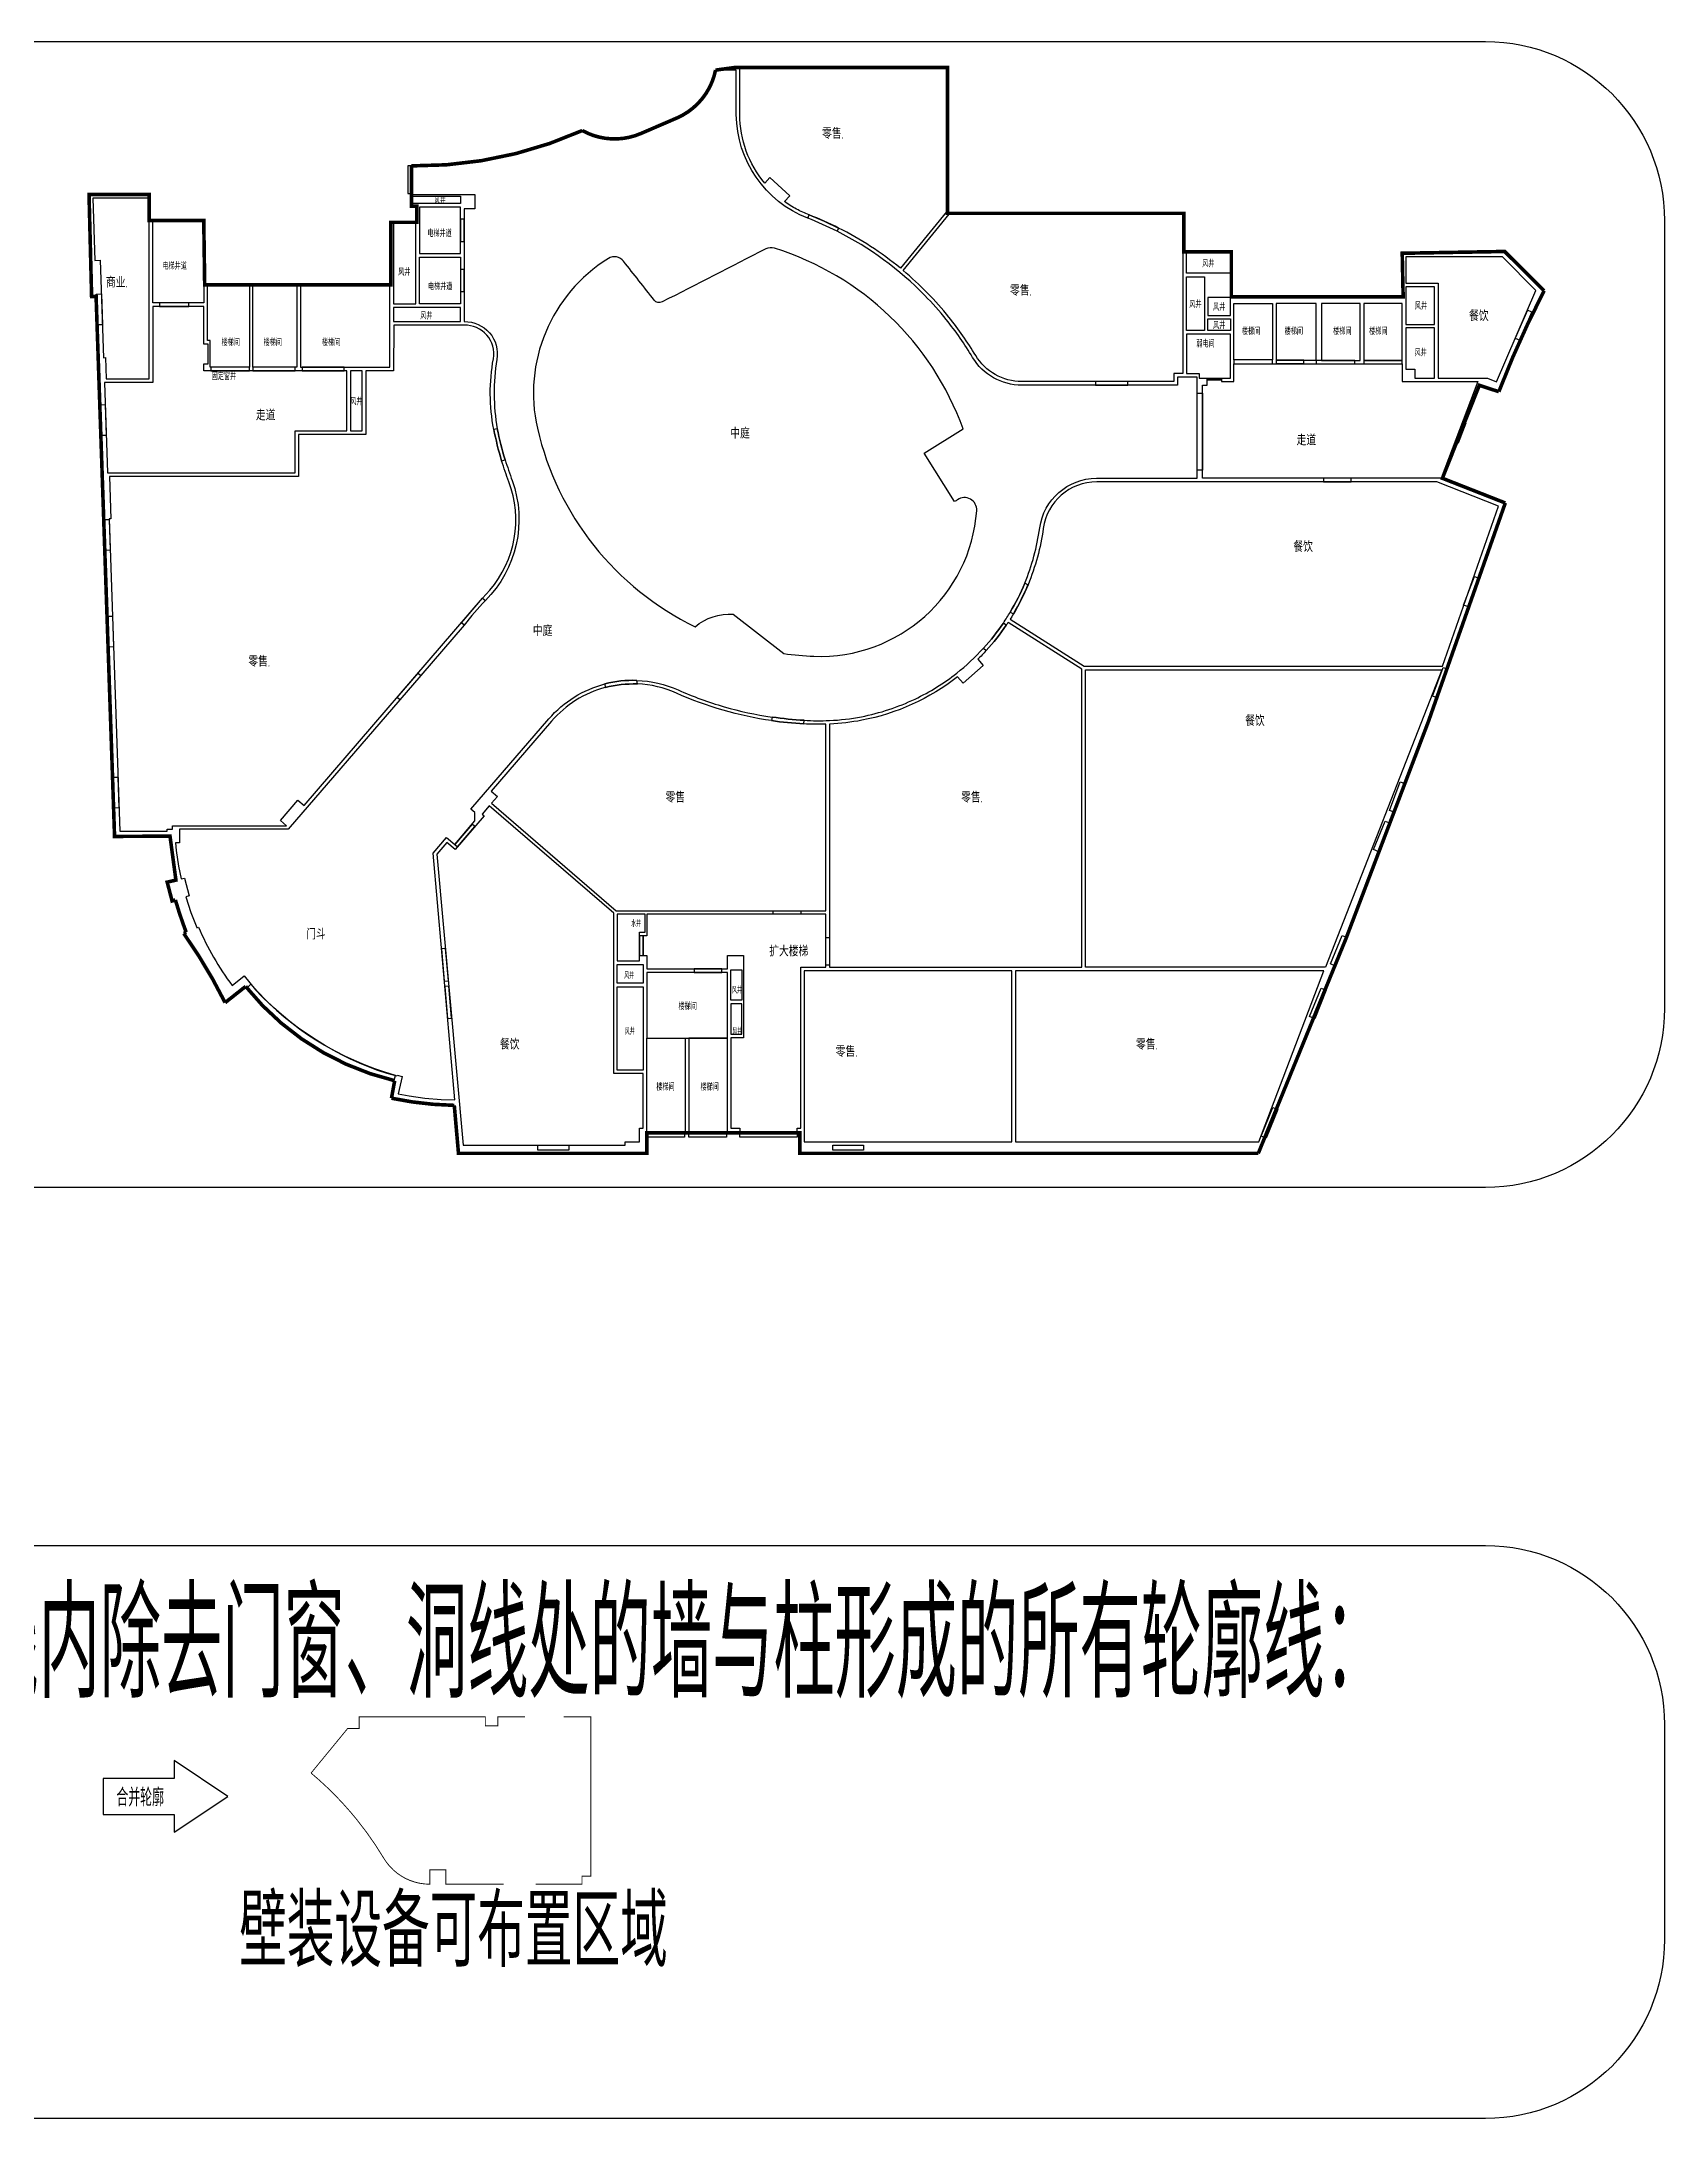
# Model space of a CAD drawing. Header units: millimetres. Extents: x -77018 to 517482, y 298785 to 1560285.
# Drawn here: x 164569 to 255232, y 1009285 to 1125285 of the extents above; entities that cross this region are included whole.
import ezdxf
from ezdxf.enums import TextEntityAlignment as Align

# ---------------------------------------------------------------- set-up
doc = ezdxf.new("R2010")
doc.units = ezdxf.units.MM
doc.header["$LTSCALE"] = 1000
doc.linetypes.add('DASH', pattern=[0.35, 0.25, -0.1])
doc.layers.add('AD-AREA-DIVD', color=1, linetype='Continuous', true_color=0xff0000)
doc.layers.add('AD-AREA-OUTL', color=31, linetype='Continuous', plot=False)
for name, color, linetype in [('AD-NAME-ROOM', 9, 'Continuous'), ('E-UNIV-DIAG', 2, 'Continuous'), ('E-UNIV-NOTE', 6, 'Continuous'), ('可布置区域（壁装）', 5, 'Continuous'), ('门窗框线', 114, 'Continuous')]:
    doc.layers.add(name, color=color, linetype=linetype)
doc.styles.add('TH-STYLE3', font='tssdeng.shx', dxfattribs={"width": 0.65, "bigfont": 'tssdchn.shx'})

msp = doc.modelspace()

# ---------------------------------------------------------------- linework, layer by layer
at = {"layer": 'AD-AREA-DIVD', "linetype": 'DASH', "ltscale": 2, "const_width": 200}
msp.add_lwpolyline([(248508.23, 1111366.31, 0.027793692), (245978.56, 1105727.5), (244890.86, 1106085.66), (242826.08, 1100892.55), (246340.29, 1099512.58, -0.018497551), (232541.62, 1063189.36), (206933.4, 1063189.37), (206933.4, 1064339.37), (198383.4, 1064339.37), (198383.4, 1063189.37), (187861.17, 1063189.37), (187627.16, 1065868.56, -0.047494855), (184117.54, 1066267.34), (184297.06, 1067245.35, -0.166932705), (175972.17, 1072511.67), (174824.78, 1071604.44, 0.038836248), (172510.38, 1075473.33), (172650.93, 1075533.04, -0.01876645), (172046.81, 1077337.87), (171863.5, 1077283.31), (171588.67, 1078334.37), (172076.04, 1078449.35), (171746.37, 1080903.36), (168648.42, 1080889.37), (167616.81, 1111052.96), (167366.95, 1111044.41), (167222.21, 1116739.36), (170581.72, 1116739.37), (170581.72, 1115289.37), (173631.72, 1115289.37), (173683.4, 1111699.37), (184083.4, 1111699.37), (184083.4, 1115189.37), (185533.4, 1115189.37), (185533.4, 1116089.37), (185231.72, 1116089.37), (185231.72, 1118339.37, 0.108474649), (194778.08, 1120312.26, 0.232535743), (198052.21, 1120148.46), (200052.21, 1121010.51, 0.246120268), (202223.74, 1123689.37), (203333.4, 1123839.37), (215183.4, 1123839.37), (215183.4, 1115689.37), (228383.4, 1115689.37), (228383.4, 1113539.37), (231033.4, 1113539.37), (231033.4, 1111029.37), (240633.4, 1111029.37), (240581.72, 1113459.37), (246303.17, 1113559.37)], format="xyb", close=True, dxfattribs=at)
at = {"layer": 'AD-AREA-OUTL'}
for points in [[(172281.57, 1081289.37), (172281.59, 1080539.42), (172044.79, 1080539.42), (172090.58, 1080102.36), (172222.32, 1079220.59), (172367.96, 1078519.07), (172561.75, 1078565.06), (172821.99, 1077568.41), (172629.9, 1077512.41), (172911.58, 1076639.19), (173242.8, 1075795.31), (173246.71, 1075786.11), (173338.75, 1075825.21, 0.060061963), (175221.14, 1072562.2), (175885.2, 1073093.74), (176519.13, 1072327.64, 0.126743345), (183856.64, 1067659.07), (184417.25, 1067516.41), (184422.75, 1067515.14), (184430.98, 1067550.59), (184723.21, 1067482.72), (184499.63, 1066520.09), (185103.8, 1066397.69), (185986.16, 1066269.97), (186895.08, 1066191.51), (187652.04, 1066167.93), (186439.96, 1079955.54), (187197.11, 1080832.94), (187651.36, 1080440.95), (188781.72, 1081750.83), (188781.72, 1082221.25), (188560.15, 1082412.45), (192913.94, 1087457.73, -0.152021144), (196041.71, 1089406.08, -0.072967074), (197830.89, 1089603.13, -0.095966598), (200128.47, 1089071.64, 0.034470114), (202700.59, 1088133.43, 0.033817269), (205376.39, 1087554.03, 0.022939562), (207167.44, 1087374.76, 0.026827212), (208581.06, 1087362.01, 0.036888367), (210368.46, 1087574.58, 0.063254514), (213369.11, 1088563.82, 0.055680586), (215694.18, 1090008.73, 0.040683964), (217186.64, 1091395.23, 0.036628578), (218301.08, 1092808.74, 0.014108749), (218686.99, 1093415.89, 0.03662859), (219493.76, 1095024.96, 0.063674577), (220330.6, 1098116.44, -0.373636224), (223501.98, 1100889.37), (229131.72, 1100889.37), (229131.72, 1106539.37), (228031.72, 1106539.37), (228031.72, 1106089.37), (219328.7, 1106089.37, -0.263529203), (216583.51, 1107644.22, 0.034531757), (215109.22, 1109757.45, 0.024331231), (213913.1, 1111102.55, 0.081947128), (209016.52, 1114686.07, 0.024331231), (207372.66, 1115419.37, -0.307417986), (203381.72, 1121211.09), (203381.72, 1123689.37), (202223.74, 1123689.37, -0.246120268), (200052.21, 1121010.51), (198052.21, 1120148.46, -0.232535743), (194778.08, 1120312.26, -0.108464558), (185231.72, 1118339.37), (185231.72, 1116739.37), (188781.72, 1116739.37), (188781.72, 1115939.37), (188181.72, 1115939.37), (188181.72, 1109639.37, -0.471872406), (190009.16, 1107532.35, 0.086633803), (190030.48, 1103659.96, 0.033564408), (190465.03, 1101925.22, 0.008192837), (190862.05, 1100762.09, -0.290445672), (189362.49, 1094056.72, 0.036712269), (188186.51, 1092693.98), (185757.13, 1089878.76), (184581.15, 1088516.01), (178344.96, 1081289.37)], [(215131.72, 1115776.15), (212546.98, 1112623.56, 0.054873363), (209098.09, 1114868.93, 0.02394224), (207454.24, 1115602.23, -0.026927145), (206744.69, 1115923.84, -0.03976702), (206069.78, 1116345.94), (206366.18, 1116668.65), (205261.44, 1117683.32), (204972.84, 1117369.09, -0.175482196), (203581.72, 1121210.73), (203581.72, 1123789.37), (215131.72, 1123789.37)], [(215279, 1115639.37), (228331.72, 1115639.37), (228331.72, 1106739.37), (227831.72, 1106739.37), (227831.72, 1106289.37), (219328.52, 1106289.37, -0.263559575), (216755.61, 1107747.35, 0.034911741), (215258.85, 1109890.5, 0.023703058), (214062.73, 1111235.61, 0.024950908), (212699.2, 1112497.41)], [(203213.84, 1093298.87), (206031.98, 1091097.09, 0.02233398), (207718.49, 1090953.79, 0.405015708), (216810.41, 1099082.76, 0.630813976), (215739.63, 1099691.41, -0.025087001), (215572.65, 1099587.07), (213876.91, 1102300.82), (216049.24, 1103658.25, 0.234123038), (205516.61, 1113739.76, 0.196520459), (205026.47, 1113698.22, -0.000160731), (199234.81, 1110739.39, -0.358308477), (198800.42, 1110834.76, -0.000187057), (197087.88, 1113013.39, 0.381789356), (196235.19, 1113164.65, 0.320902462), (192271.82, 1103682.24, 0.227112064), (201086.01, 1092597.6, -0.193706044)], [(188181.72, 1109439.37), (184257.02, 1109439.37), (184231.72, 1106889.37), (182681.72, 1106889.37), (182681.72, 1103339.37), (178931.72, 1103339.37), (178931.72, 1100989.37), (168361.22, 1100989.37), (168441.71, 1098635.87), (168342.26, 1098632.47), (168938.34, 1081189.37), (171595.32, 1081189.42), (171595.32, 1081289.39), (171881.72, 1081289.39), (171881.72, 1081489.37), (178253.38, 1081489.37), (177912.69, 1081783.36), (178892.67, 1082918.99), (179233.36, 1082624.99), (189211.07, 1094187.39), (189607.91, 1094647.26, 0.275125234), (190676.63, 1100691.88, -0.015821003), (190273.72, 1101866.9, -0.026668966), (189833.79, 1103623.76, -0.093537814), (189812.08, 1107566.38, 0.472698839)], [(218673.81, 1093013.91), (222810.77, 1090389.37), (242825.75, 1090389.37), (245963.78, 1099338.12), (242509.88, 1100689.37), (223521.97, 1100689.37, 0.375528552), (220528.06, 1098089.09, -0.063674577), (219677.97, 1094948.64, -0.03662859), (218858.08, 1093313.41, -0.014094469)], [(189691.55, 1083417.41), (190032.23, 1083123.42), (189707.29, 1082746.86), (196668.9, 1076739.37), (208381.72, 1076739.37), (208381.72, 1087154.38, -0.021143232), (207147.5, 1087175.55, -0.020165528), (205356.45, 1087354.82, -0.070822888), (200047.64, 1088890, 0.097129433), (197853.02, 1089402.13, 0.072777057), (196063.84, 1089205.08, 0.15346618), (193065.36, 1087327.06)]]:
    msp.add_lwpolyline(points, format="xyb", close=True, dxfattribs=at)
for points in [[(170581.72, 1106439.37), (170581.72, 1116539.37), (167429.17, 1116539.37), (167548.1, 1113062.03), (167847.92, 1113072.29), (168034.15, 1107627.19), (168134.09, 1107630.61), (168174.83, 1106439.37)], [(185231.72, 1116639.37), (187981.18, 1116639.37), (187981.18, 1116239.37), (185231.72, 1116239.37)], [(185681.72, 1113439.37), (187981.72, 1113439.37), (187981.72, 1116039.37), (185681.72, 1116039.37)], [(173631.72, 1110689.37), (170781.72, 1110689.37), (170781.72, 1115289.37), (173631.72, 1115289.37)], [(185481.72, 1115139.37), (184231.72, 1115139.37), (184231.72, 1110639.37), (185481.72, 1110639.37)], [(185681.72, 1113239.37), (187981.72, 1113239.37), (187981.72, 1110639.37), (185681.72, 1110639.37)], [(228531.72, 1113489.37), (230981.72, 1113489.37), (230981.72, 1112339.37), (228531.72, 1112339.37)], [(240781.72, 1113259.37), (240781.72, 1111789.37), (242581.72, 1111789.37), (242581.72, 1106489.37), (245339.44, 1106489.37), (245853.78, 1106279.9), (248050.38, 1111387.9), (246178.9, 1113259.37)], [(173831.72, 1111679.37), (176181.72, 1111679.37), (176181.72, 1107089.37), (173981.72, 1107089.37), (173981.72, 1108589.37), (173831.72, 1108589.37)], [(176381.72, 1111679.37), (178831.72, 1111679.37), (178831.72, 1107089.37), (176381.72, 1107089.37)], [(184031.72, 1111679.37), (179031.72, 1111679.37), (179031.72, 1107089.37), (184031.72, 1107089.37)], [(229531.72, 1109139.37), (228531.72, 1109139.37), (228531.72, 1112139.37), (229531.72, 1112139.37)], [(242381.73, 1111589.37), (240781.72, 1111589.37), (240781.72, 1109489.37), (242381.73, 1109489.37)], [(181631.72, 1106889.37), (173631.72, 1106889.37), (173631.72, 1107289.37), (173881.72, 1107289.37), (173881.72, 1108389.37), (173631.72, 1108389.37), (173631.72, 1110489.37), (170781.72, 1110489.37), (170781.72, 1106239.37), (168081.61, 1106239.37), (168254.32, 1101189.37), (178731.72, 1101189.37), (178731.72, 1103539.37), (181631.72, 1103539.37)], [(187981.72, 1110439.37), (184231.72, 1110439.37), (184231.72, 1109639.37), (187981.72, 1109639.37)], [(230981.72, 1110989.37), (229731.72, 1110989.37), (229731.72, 1109989.37), (230981.72, 1109989.37)], [(231181.72, 1110659.37), (233331.72, 1110659.37), (233331.72, 1107499.37), (231181.72, 1107499.37)], [(233531.72, 1107489.37), (235781.72, 1107489.37), (235781.72, 1110659.37), (233531.72, 1110659.37)], [(236081.72, 1107479.37), (238231.72, 1107479.37), (238231.72, 1110649.37), (236081.72, 1110649.37)], [(238431.72, 1107479.37), (240581.72, 1107479.37), (240581.72, 1110649.37), (238431.72, 1110649.37)], [(229731.72, 1109789.37), (230981.72, 1109789.37), (230981.72, 1109139.37), (229731.72, 1109139.37)], [(242381.72, 1106489.37), (242381.49, 1109288.94), (240781.72, 1109289.37), (240781.72, 1106989.38), (241281.73, 1106989.37), (241281.73, 1106489.37)], [(228531.72, 1108939.37), (228531.72, 1106739.37), (229231.72, 1106739.37), (229231.72, 1106489.37), (230981.72, 1106489.37), (230981.72, 1108939.37)], [(182481.72, 1106889.37), (181831.72, 1106889.37), (181831.72, 1103539.37), (182481.72, 1103539.37)], [(242749.22, 1100889.37), (229431.72, 1100889.37), (229431.72, 1106089.37), (229681.72, 1106089.37), (229681.72, 1106389.37), (230481.72, 1106389.37), (230481.71, 1106289.37), (231181.71, 1106289.37), (231181.72, 1107289.37), (240581.72, 1107289.37), (240581.72, 1106289.37), (244810.37, 1106289.37)], [(222881.72, 1090189.37), (242798.88, 1090189.37), (236286.73, 1073589.37), (222881.72, 1073589.37)], [(188124.62, 1063639.37), (197181.72, 1063639.37), (197181.72, 1063839.37), (197981.72, 1063839.37), (197981.72, 1064589.37), (198181.72, 1064589.37), (198181.72, 1067639.37), (196531.72, 1067639.37), (196531.72, 1076593.58), (189576.62, 1082595.45), (189182.92, 1082139.21), (189296.48, 1082041.21), (187672.11, 1080158.87), (187217.87, 1080550.86), (186646.6, 1079888.86)], [(196731.72, 1073939.37), (197981.72, 1073939.37), (197981.72, 1075539.37), (198281.72, 1075539.37), (198281.72, 1076539.37), (196731.72, 1076539.37)], [(208381.72, 1073589.37), (208381.72, 1076539.37), (198381.72, 1076539.37), (198381.72, 1075339.37), (198181.72, 1075339.37), (198181.73, 1074239.38), (198381.69, 1074239.38), (198381.72, 1073489.37), (202881.71, 1073489.37), (202881.72, 1074239.37), (203781.72, 1074239.37), (203781.72, 1069639.37), (203081.72, 1069639.37), (203081.72, 1064589.37), (203581.74, 1064589.37), (203581.74, 1064389.37), (206781.75, 1064389.28), (206781.75, 1064589.37), (206981.72, 1064589.37), (206981.72, 1073589.37)], [(196731.72, 1073739.37), (198181.72, 1073739.37), (198181.72, 1072689.37), (196731.72, 1072689.37)], [(198381.72, 1069619.37), (202881.72, 1069619.37), (202881.72, 1073289.37), (198381.72, 1073289.37)], [(203681.72, 1071739.37), (203081.72, 1071739.37), (203081.72, 1073439.38), (203681.72, 1073439.38)], [(218781.72, 1073389.37), (207181.72, 1073389.37), (207181.72, 1063839.37), (218781.72, 1063839.37)], [(236207.56, 1073389.37), (218981.72, 1073389.37), (218981.72, 1063839.37), (232576.4, 1063839.37)], [(196731.72, 1072489.37), (198181.72, 1072489.37), (198181.72, 1067839.37), (196731.72, 1067839.37)], [(203681.72, 1071539.37), (203081.72, 1071539.37), (203081.72, 1069839.37), (203681.72, 1069839.37)], [(198381.72, 1069619.37), (200531.72, 1069619.37), (200531.72, 1064389.37), (198381.72, 1064389.37)], [(200731.2, 1064389.37), (202881.72, 1064389.37), (202881.72, 1069619.37), (200731.2, 1069619.37)]]:
    msp.add_lwpolyline(points, close=True, dxfattribs=at)
msp.add_lwpolyline([(208581.72, 1087161.84), (208581.72, 1073589.37), (222681.72, 1073589.37), (222681.72, 1090234.39), (218565.95, 1092845.48, -0.003830145), (218458.54, 1092684.6, -0.03568477), (217344.1, 1091271.08, -0.013480636), (216872.21, 1090780.45), (217175.13, 1090433.99), (216045.89, 1089446.66), (215742.98, 1089793.11, -0.11787199), (210392.14, 1087375.47, -0.035684688), (208604.74, 1087162.9, -0.000456264), (208581.72, 1087161.84, 1.218045454)], format="xyb", dxfattribs=at)
at = {"layer": 'E-UNIV-DIAG', "color": 3}
msp.add_lwpolyline([(245232.03, 1061284.76), (65232.03, 1061284.76, -0.414213562), (55232.03, 1071284.76), (55232.03, 1115284.76, -0.414213562), (65232.03, 1125284.76), (245232.03, 1125284.76, -0.414213562), (255232.03, 1115284.76), (255232.03, 1071284.76, -0.414213562)], format="xyb", close=True, dxfattribs=at)
at = {"layer": 'E-UNIV-DIAG'}
msp.add_lwpolyline([(245232.03, 1009284.76), (65232.03, 1009284.76, -0.414213562), (55232.03, 1019284.76), (55232.03, 1031284.76, -0.414213562), (65232.03, 1041284.76), (245232.03, 1041284.76, -0.414213562), (255232.03, 1031284.76), (255232.03, 1019284.76, -0.414213562)], format="xyb", close=True, dxfattribs=at)
at = {"layer": 'E-UNIV-NOTE'}
msp.add_lwpolyline([(174971.78, 1027268.34), (171971.78, 1029268.34), (171971.78, 1028268.34), (168003.14, 1028268.34), (168003.14, 1026268.34), (171971.78, 1026268.34), (171971.78, 1025268.34), (174971.78, 1027268.34)], dxfattribs=at)
at = {"layer": '可布置区域（壁装）', "const_width": 50}
msp.add_lwpolyline([(190379.29, 1022368.34), (187159.42, 1022368.34), (187159.42, 1023168.34), (186259.42, 1023168.34), (186259.42, 1022368.34), (186256.22, 1022368.34, -0.263559575), (183683.31, 1023826.32, 0.034911741), (182186.55, 1025969.47, 0.023703058), (180990.43, 1027314.58, 0.024950908), (179626.9, 1028576.38), (181673, 1031068.34), (182309.43, 1031068.34), (182309.43, 1031718.34), (189359.42, 1031718.34), (189359.42, 1031218.35), (190059.42, 1031218.35), (190059.42, 1031718.34), (191584.42, 1031718.34)], format="xyb", dxfattribs=at)
msp.add_lwpolyline([(193734.42, 1031718.34), (195259.42, 1031718.34), (195259.42, 1022818.34), (194759.42, 1022818.34), (194759.42, 1022368.34), (192179.29, 1022368.34)], dxfattribs=at)
at = {"layer": '门窗框线'}
for points in [[(185231.72, 1118339.37), (185031.72, 1118339.37), (185031.72, 1116789.37), (185231.72, 1116789.37)], [(188181.72, 1112559.37), (187981.72, 1112559.37), (187981.72, 1111319.37), (188181.72, 1111319.37)], [(172801.72, 1110689.37), (171161.72, 1110689.37), (171161.72, 1110489.37), (172801.72, 1110489.37)], [(246894.34, 1108709.37), (247144.7, 1108602.07), (247830.96, 1110178.48), (247581.84, 1110288.62)], [(176181.72, 1107089.37), (174031.72, 1107089.37), (174031.72, 1106889.37), (176181.72, 1106889.37)], [(181481.72, 1107089.37), (179131.72, 1107089.37), (179131.72, 1106889.37), (181481.72, 1106889.37)], [(233331.72, 1107499.37), (231181.72, 1107499.37), (231181.72, 1107289.37), (233331.72, 1107289.37)], [(235081.72, 1107489.37), (233531.72, 1107489.37), (233531.72, 1107299.37), (235081.72, 1107299.37)], [(237931.72, 1107479.37), (235781.72, 1107479.37), (235781.72, 1107289.37), (237931.72, 1107289.37)], [(240581.72, 1107479.37), (238431.72, 1107479.37), (238431.72, 1107289.37), (240581.72, 1107289.37)], [(225251.6, 1106289.37), (223451.6, 1106289.37), (223451.6, 1106089.37), (225251.6, 1106089.37)], [(229131.72, 1105639.37), (229431.72, 1105639.37), (229431.72, 1101339.37), (229131.72, 1101339.37)], [(229681.72, 1106489.37), (230481.71, 1106489.37), (230481.71, 1106389.37), (229681.72, 1106389.37)], [(243717.36, 1102871.88), (244146.06, 1103992.69), (243959.25, 1104064.14), (243530.56, 1102943.33)], [(237731.72, 1100889.37), (236181.72, 1100889.37), (236181.72, 1100689.37), (237731.72, 1100689.37)], [(244870.34, 1095315.92), (244283.68, 1093708.22), (244012.64, 1093809.72), (244612.62, 1095411.88)], [(243124.15, 1090230.52), (242537.49, 1088622.81), (242266.45, 1088724.31), (242866.44, 1090326.47)], [(240723.76, 1083843.05), (240137.1, 1082235.35), (239866.06, 1082336.85), (240466.04, 1083939)], [(239917.45, 1081631.66), (239274.51, 1080036.04), (238985.17, 1080155.34), (239637.12, 1081746.75)], [(205431.72, 1076739.37), (206981.72, 1076739.37), (206981.72, 1076539.37), (205431.72, 1076539.37)], [(198181.72, 1075339.37), (197981.72, 1075339.37), (197981.72, 1074239.37), (198181.72, 1074239.37)], [(187132.13, 1074621.01), (186910.64, 1074601.54), (187068.27, 1072808.45), (187295.12, 1072829.09)], [(208381.72, 1075239.37), (208581.72, 1075239.37), (208581.72, 1073689.37), (208381.72, 1073689.37)], [(202581.72, 1073489.37), (201031.72, 1073489.37), (201031.72, 1073289.37), (202581.72, 1073289.37)], [(187316.03, 1072529.08), (187094.54, 1072509.61), (187252.17, 1070716.52), (187479.02, 1070737.16)], [(198431.72, 1064389.37), (200481.2, 1064389.37), (200481.2, 1064089.37), (198431.72, 1064089.37)], [(200731.2, 1064389.37), (202831.2, 1064389.37), (202831.2, 1064089.37), (200731.2, 1064089.37)], [(203581.74, 1064389.37), (206781.74, 1064389.34), (206781.74, 1064089.34), (203581.74, 1064089.37)], [(208771.43, 1063639.37), (210491.42, 1063639.37), (210491.42, 1063364.98), (208771.43, 1063364.98)]]:
    msp.add_lwpolyline(points, close=True, dxfattribs=at)
at = {"layer": '门窗框线', "elevation": 0}
for points in [[(188181.72, 1115359.37), (187981.72, 1115359.37), (187981.72, 1114119.37), (188181.72, 1114119.37)], [(178731.72, 1107089.35), (176381.72, 1107089.35), (176381.72, 1106889.37), (178731.72, 1106889.37)], [(237506.12, 1075245.3), (236863.17, 1073649.68), (236573.83, 1073768.98), (237225.79, 1075360.39)], [(236339.88, 1072300.85), (235696.94, 1070705.22), (235407.6, 1070824.52), (236059.55, 1072415.93)], [(233630.45, 1065630.86), (232987.5, 1064035.24), (232698.16, 1064154.54), (233350.11, 1065745.95)], [(192299.07, 1063639.87), (194019.07, 1063639.87), (194019.07, 1063364.82), (192299.07, 1063364.82)]]:
    msp.add_lwpolyline(points, close=True, dxfattribs=at)
at = {"layer": '门窗框线'}
for points in [[(209098.09, 1114868.93), (209016.52, 1114686.07, 0.024331233), (207372.66, 1115419.37), (207454.24, 1115602.23), (208294.37, 1115253.78)], [(190030.48, 1103659.96), (189833.79, 1103623.76, 0.026668967), (190273.72, 1101866.9), (190465.03, 1101925.22, -0.033564407)], [(189211.07, 1094187.39), (189362.49, 1094056.72, 0.036712262), (188186.51, 1092693.98), (188035.09, 1092824.64)], [(218686.99, 1093415.89), (218866.24, 1093326.02, 0.035393985), (219673.01, 1094935.09), (219493.76, 1095024.96, -0.036627441)], [(217186.64, 1091395.23), (217344.1, 1091271.08, 0.035684762), (218458.54, 1092684.6), (218301.08, 1092808.74, -0.036628976)], [(205376.39, 1087554.03), (205356.45, 1087354.82, 0.020165526), (207147.5, 1087175.55), (207167.44, 1087374.76, -0.022939564)]]:
    msp.add_lwpolyline(points, format="xyb", close=True, dxfattribs=at)
at = {"layer": '门窗框线', "elevation": 0}
for points in [[(167912.48, 1111185.11), (167971.75, 1109466.14), (167671.45, 1109455.87), (167613.13, 1111174.88), (167912.48, 1111185.11)], [(168123.24, 1105008.34), (168182.5, 1103289.36), (167882.2, 1103279.09), (167823.89, 1104998.1), (168123.24, 1105008.33)], [(168342.67, 1098592.46), (168401.93, 1096873.48), (168101.63, 1096863.21), (168043.32, 1098582.22), (168342.67, 1098592.46)], [(168527.24, 1093195.62), (168586.51, 1091476.64), (168286.21, 1091466.37), (168227.89, 1093185.38), (168527.24, 1093195.61)]]:
    msp.add_lwpolyline(points, dxfattribs=at)
at = {"layer": '门窗框线'}
for points in [[(185605.71, 1090009.42), (185757.13, 1089878.76), (184581.15, 1088516.01), (184429.74, 1088646.68), (185605.71, 1090009.42)], [(168835.34, 1084200.89), (168894.61, 1082481.91), (168594.31, 1082471.64), (168535.99, 1084190.65), (168835.34, 1084200.89)], [(187651.36, 1080440.95), (187802.78, 1080310.28), (188782.76, 1081445.91), (188631.34, 1081576.57), (187651.36, 1080440.95)]]:
    msp.add_lwpolyline(points, dxfattribs=at)
msp.add_lwpolyline([(196041.71, 1089406.08), (196063.84, 1089205.08, -0.072777135), (197853.03, 1089402.13), (197830.89, 1089603.13, 0.072967067), (196041.71, 1089406.08)], format="xyb", dxfattribs=at)
at = {"layer": '门窗框线', "elevation": 0}
msp.add_lwpolyline([(176253.35, 1072644.09), (176010.99, 1072401.73, 0.163063006), (184274.01, 1067276.56), (184338.14, 1067543.97, -0.145177687)], format="xyb", close=True, dxfattribs=at)

# ---------------------------------------------------------------- texts
at = {"layer": 'AD-NAME-ROOM', "style": 'TH-STYLE3', "width": 0.7}
for s, p in [('零售.', (208173.24, 1119854.19)), ('商业.', (168164.35, 1111544.83)), ('零售.', (218675.16, 1111091.88)), ('餐饮', (244316.84, 1109675.58)), ('走道', (176544.34, 1104122.64)), ('走道', (234681.44, 1102728.59)), ('餐饮', (234501.1, 1096777.33)), ('零售.', (176121.18, 1090371.25)), ('餐饮', (231807.64, 1087059.45)), ('零售', (199425.31, 1082780.99)), ('零售.', (215940.35, 1082780.99)), ('门斗', (179351.52, 1075133.98)), ('扩大楼梯', (205219.59, 1074187.5)), ('餐饮', (190174.81, 1068982.43)), ('零售.', (225713.26, 1068982.43)), ('零售.', (208933.61, 1068582.7))]:
    msp.add_text(s, height=600, rotation=0.0030599, dxfattribs=at).set_placement(p)
at = {"layer": 'AD-NAME-ROOM', "linetype": 'ByBlock', "style": 'TH-STYLE3'}
for s, height, rotation, width, p in [('风井', 350, 0.0030599, 0.7, (186829.21, 1116441.1)), ('电梯井道', 375, 0.0030599, 0.7, (186803.09, 1114607.4)), ('电梯井道', 375, 0.0030599, 0.7, (172005.28, 1112786.25)), ('风井', 375, 0.0030599, 0.7, (184830.5, 1112441.65)), ('风井', 375, 0.0030599, 0.7, (229754.03, 1112912.22)), ('电梯井道', 375, 0.0030599, 0.7, (186836.84, 1111639.6)), ('风井', 375, 0.0030599, 0.7, (186067.4, 1109999.71)), ('风井', 375, 0.0030599, 0.7, (229029.03, 1110637.22)), ('风井', 375, 0.0030599, 0.7, (230354.03, 1110487.22)), ('风井', 375, 0.0030599, 0.7, (241628.89, 1110550.24)), ('风井', 375, 0.0030599, 0.7, (230354.03, 1109462.22)), ('楼梯间', 375, 0.0030599, 0.7, (232133.98, 1109139.06)), ('楼梯间', 375, 0.0030599, 0.7, (234528.99, 1109139.06)), ('楼梯间', 375, 0.0030599, 0.7, (237231.53, 1109139.06)), ('楼梯间', 375, 0.0030599, 0.7, (239244.45, 1109139.06)), ('楼梯间', 375, 0.0030599, 0.7, (175138.3, 1108519.9)), ('楼梯间', 375, 0.0030599, 0.7, (177487.64, 1108519.9)), ('楼梯间', 375, 0.0030599, 0.7, (180743.24, 1108519.9)), ('弱电间', 375, 0.0030599, 0.7, (229589.78, 1108442.46)), ('风井', 375, 0.0030599, 0.7, (241615.54, 1107941.77)), ('固定窗井', 375, 0.0030599, 0.7, (174757.21, 1106620.52)), ('风井', 375, 0.0030599, 0.7, (182154.03, 1105212.22)), ('水井', 350, 359.9971586, 0.6, (197784.45, 1076053.4)), ('风井', 350, 359.9971586, 0.6, (197393.8, 1073150.53)), ('风井', 350, 359.9971586, 0.6, (203414.98, 1072337.15)), ('楼梯间', 375, 0.0030599, 0.7, (200665.34, 1071438.33)), ('风井', 350, 359.9971586, 0.6, (197427.99, 1070029.8)), ('风井', 350, 359.9971586, 0.6, (203434.07, 1070029.8)), ('楼梯间', 375, 0.0030599, 0.7, (199425.62, 1066933.89)), ('楼梯间', 375, 0.0030599, 0.7, (201892.93, 1066933.89))]:
    msp.add_text(s, height=height, rotation=rotation, dxfattribs=dict(at, width=width)).set_placement(p, align=Align.MIDDLE)
at = {"layer": 'AD-NAME-ROOM', "style": 'TH-STYLE3', "width": 0.7}
for p in [(203592.54, 1103445.86), (192564.09, 1092417.41)]:
    msp.add_text('中庭', height=600, rotation=0.0030599, dxfattribs=at).set_placement(p, align=Align.MIDDLE)
at = {"layer": 'E-UNIV-NOTE', "style": 'TH-STYLE3', "width": 0.6}
msp.add_text('由区域内的墙、柱、门窗可得壁装设备的可布置范围，即房间框线内除去门窗、洞线处的墙与柱形成的所有轮廓线：', height=6000, dxfattribs=at).set_placement((65232.03, 1035784.76), align=Align.MIDDLE_LEFT)
at = {"layer": 'E-UNIV-NOTE', "style": 'TH-STYLE3', "width": 0.7}
for s, height, p in [('合并轮廓', 1000, (170081.6, 1027268.34)), ('壁装设备可布置区域', 4000, (187581.6, 1019962.56))]:
    msp.add_text(s, height=height, dxfattribs=at).set_placement(p, align=Align.MIDDLE)

doc.saveas('drawing.dxf')
